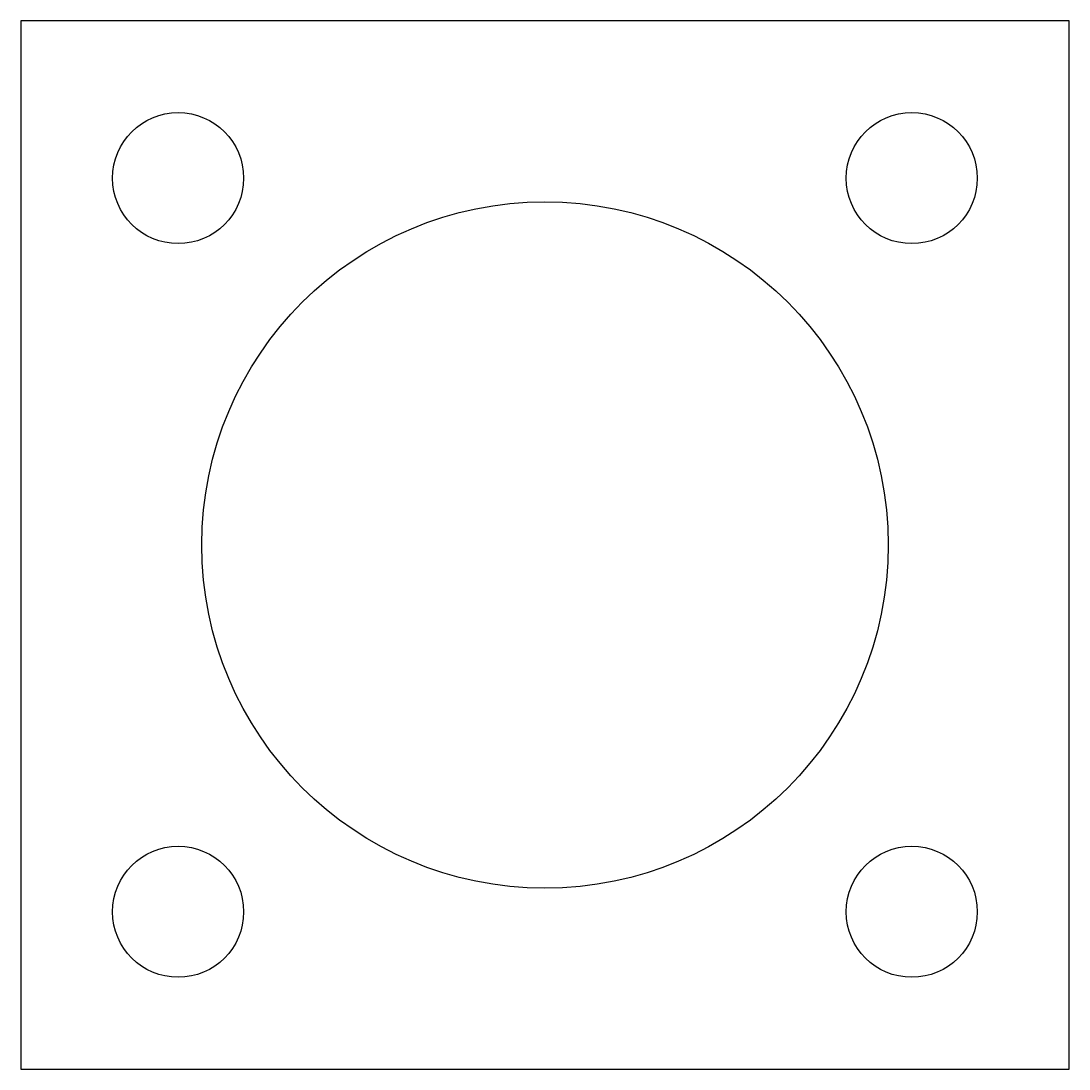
# Model space of a CAD drawing. Header units: millimetres. Extents: x 11.1 to 31.1, y -357.2 to -337.2.
import ezdxf

# ---------------------------------------------------------------- set-up
doc = ezdxf.new("R2010")
doc.units = ezdxf.units.MM
doc.layers.get('0').update_dxf_attribs({"linetype": 'CONTINUOUS'})

msp = doc.modelspace()

# ---------------------------------------------------------------- linework, layer by layer
msp.add_lwpolyline([(11.101, -357.229), (31.101, -357.229), (31.101, -337.229), (11.101, -337.229)], close=True)
for centre, radius in [((14.101, -340.229), 1.25), ((28.101, -340.229), 1.25), ((21.101, -347.229), 6.55), ((14.101, -354.229), 1.25), ((28.101, -354.229), 1.25)]:
    msp.add_circle(centre, radius)

doc.saveas('drawing.dxf')
